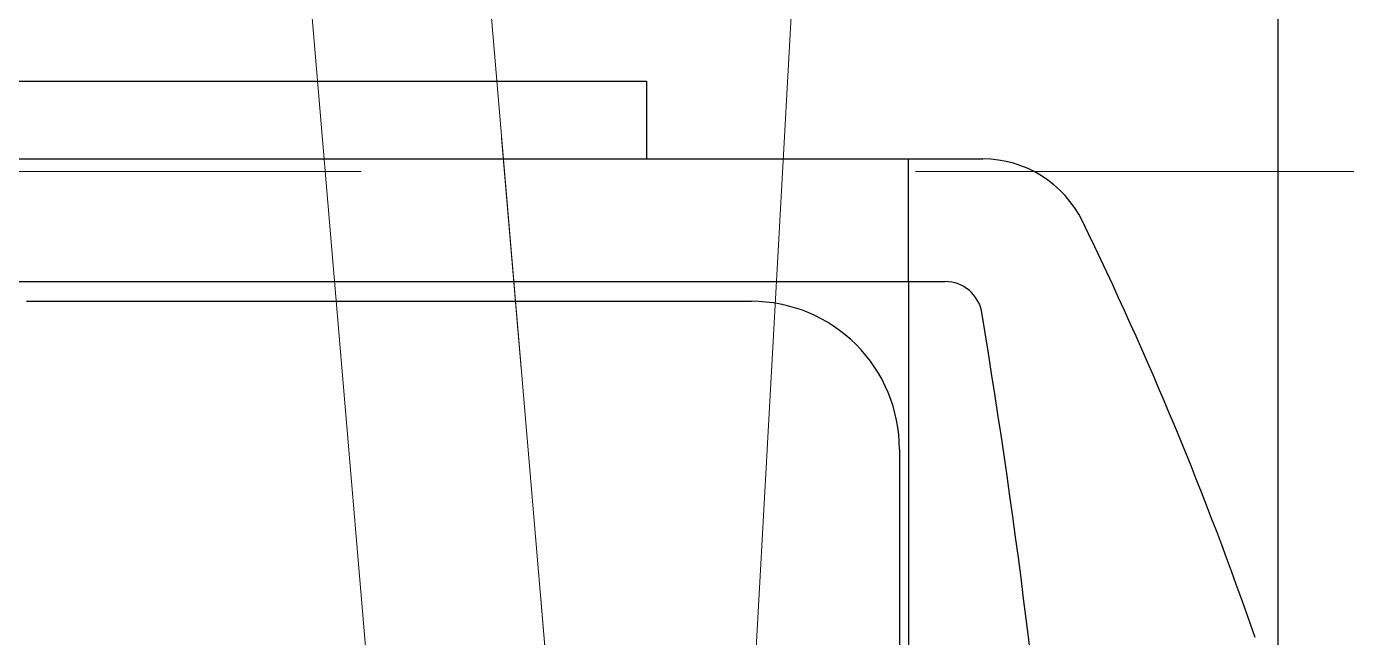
# Model space of a CAD drawing. Header units: millimetres. Extents: x -2078669 to -1085629, y -5987148 to 310365.
# Drawn here: x -1709907 to -1708478, y -1053657 to -1052996 of the extents above; entities that cross this region are included whole.
import ezdxf

# ---------------------------------------------------------------- set-up
doc = ezdxf.new("R2010")
doc.units = ezdxf.units.MM
doc.header["$LTSCALE"] = 500
doc.linetypes.add('561019', pattern=[1, 0.5, -0.5])
doc.linetypes.add('SXF_跳び破線', pattern=[12, 6, -6])
doc.layers.get('Defpoints').update_dxf_attribs({"color": 153})
for name, color, linetype, lineweight in [('D-BGD', 7, 'Continuous', 13), ('D-BYP-STR1', 2, 'Continuous', 13), ('D-BYP-STR8', 5, 'Continuous', 25), ('D-BYP-STRB', 5, 'Continuous', 25)]:
    doc.layers.add(name, color=color, linetype=linetype, lineweight=lineweight)

# ---------------------------------------------------------------- blocks, each defined once
blk = doc.blocks.new('河川平面')
at = {"layer": 'D-BGD', "linetype": '561019', "flags": 128}
blk.add_lwpolyline([(1604117.627028193, -2801667.302783491), (1603658.366306755, -2801699.746069576), (1603151.695873396, -2800721.058202767), (1602566.187569062, -2795926.476729532), (1601762.479613813, -2787733.024758835), (1601694.655806113, -2787042.348366417), (1600827.926552316, -2776857.599861611), (1599943.006737201, -2767240.265727984), (1599726.839973072, -2764893.342352665), (1598788.388304572, -2754963.799426997), (1597869.656610353, -2742698.35313588), (1597776.132820501, -2741725.307300663), (1597383.634498416, -2737656.451041094), (1596955.821444842, -2733671.104474694), (1596881.191551726, -2732974.208983282), (1595027.682442872, -2724476.056489634), (1594604.945941511, -2722538.666899136), (1594888.340101029, -2713738.228252694), (1595886.757178405, -2682804.922322114), (1595508.544158915, -2681697.069099093), (1584093.783727061, -2681621.470172368), (1568919.091848654, -2679328.093200516), (1567446.988868796, -2679105.916295593), (1555443.747381379, -2676375.954498365), (1555450.779442308, -2676293.489054844), (1555495.852725886, -2675787.66460779)], dxfattribs=at)
at = {"layer": 'D-BGD', "linetype": 'Continuous', "flags": 128}
blk.add_lwpolyline([(1597383.634498416, -2737656.451041094), (1597776.132820501, -2741725.307300663), (1597869.656610353, -2742698.35313588), (1598788.388304572, -2754963.799426997), (1599726.839973072, -2764893.342352665), (1599943.006737201, -2767240.265727984), (1600827.926552316, -2776857.599861611), (1601694.655806113, -2787042.348366417), (1601762.479613813, -2787733.024758835), (1602566.187569062, -2795926.476729532), (1603151.695873396, -2800721.058202767)], dxfattribs=at)
at = {"layer": 'D-BGD', "linetype": 'Continuous', "elevation": 366999.9801638886, "flags": 128}
blk.add_lwpolyline([(1603298.223011623, -2835363.32721142), (1603152.475976523, -2823926.296623914), (1600405.817749688, -2822718.88591837), (1598997.874125459, -2816058.208870127), (1598328.921659426, -2809839.61551073), (1598049.498641833, -2792840.012911557), (1598377.125034866, -2788050.114848463), (1601762.479613826, -2787733.024758843), (1602660.614390386, -2771476.04415768), (1603041.561563073, -2760850.429068134), (1603554.094479392, -2748137.762057975), (1603478.10283298, -2740040.803173179)], dxfattribs=at)
at = {"layer": 'D-BGD', "linetype": 'Continuous', "extrusion": (0.8798449066136128, 0.09113639208945255, 0.4664408840817888), "elevation": 1326280.533762363}
blk.add_lwpolyline([(-2950345.844382694, -283885.3775817208), (-2934237.472997722, -284529.7712730918), (-2917933.656064425, -285106.3340495988)], dxfattribs=at)
blk = doc.blocks.new('A$C45d7a2f6')
at = {"layer": 'D-BYP-STRB', "linetype": 'Continuous'}
for p, q in [((5973.875427246094, 3095.69873046875), (8726.499267578125, 3095.69873046875)), ((8726.499267578125, 3095.69873046875), (8726.499267578125, 3011.554443359375)), ((7312.571472167969, 3011.554443359375), (9090.380615234375, 3011.554443359375)), ((9010.0732421875, 2878.951293945312), (9010.0732421875, 3011.554443359375)), ((7944.296630859375, 2878.951293945312), (9049.79296875, 2878.951293945312)), ((9010.0732421875, 2878.951293945312), (9010.0732421875, 300.153076171875)), ((8055.524291992188, 2857.557250976562), (8840.229248046875, 2857.557250976562)), ((9000.229248046875, 2697.557312011719), (9000.229248046875, 803.591552734375))]:
    blk.add_line(p, q, dxfattribs=at)
for centre, radius, start, end in [((9090.380615234375, 2891.554443359375), 120.0000000000002, 25.96924495215739, 90.00000250462503), ((5530.615234375, 1157.705627441406), 4079.565917968749, 19.11846617878427, 25.96924495215739), ((9049.79296875, 2838.951293945312), 40.00000000000018, 9.470768474477813, 90.00000250462503), ((8840.229248046875, 2697.557312011719), 160, 0, 90.00000250462503), ((1268.19140625, 1540.83869934082), 7929.132812499999, 4.30619991075761, 9.470768474477813)]:
    blk.add_arc(centre, radius, start, end, dxfattribs=at)

msp = doc.modelspace()

# ---------------------------------------------------------------- linework, layer by layer
at = {"layer": 'D-BYP-STR1', "linetype": 'SXF_跳び破線', "ltscale": 0.2}
msp.add_line((-1720944.482971613, -1053152.747929902), (-1700284.777206193, -1053152.747929902), dxfattribs=at)
at = {"layer": 'Defpoints', "flags": 128}
msp.add_lwpolyline([(-1710538.990376654, -1019554.569245107), (-1708722.136204272, -1032318.304851935, -0.03536351458938876), (-1708552.482170464, -1034714.020748155), (-1708552.48216994, -1088391.85206189)], format="xyb", dxfattribs=at)

# ---------------------------------------------------------------- block references
at = {"layer": 'D-BGD'}
msp.add_blockref('河川平面', (-3310965.811631768, 1732500.176575737), dxfattribs=at)
at = {"layer": 'D-BYP-STR8'}
msp.add_blockref('A$C45d7a2f6', (-1717962.184690647, -1056150.667577831), dxfattribs=at)

doc.saveas('drawing.dxf')
